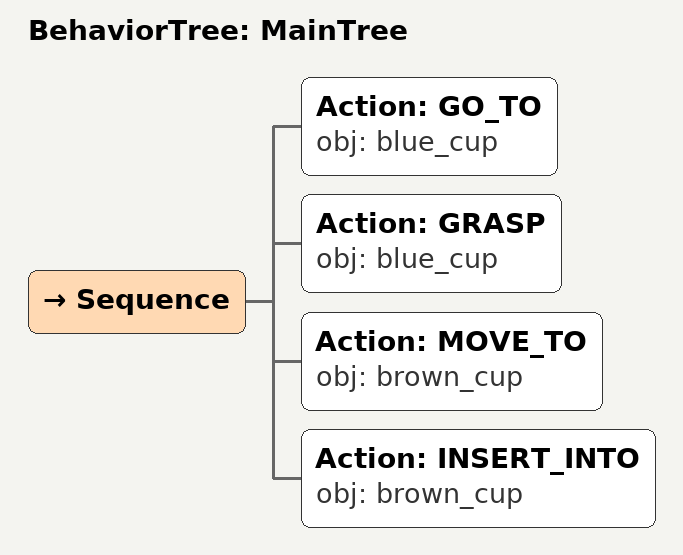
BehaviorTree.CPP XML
<root main_tree_to_execute="MainTree">
  <BehaviorTree ID="MainTree">
    <Sequence>
      <!-- Go to blue_cup -->
      <Action ID="GO_TO" obj="blue_cup" />
      <!-- Grasp blue_cup -->
      <Action ID="GRASP" obj="blue_cup" />
      <!-- Move to brown_cup -->
      <Action ID="MOVE_TO" obj="brown_cup" />
      <!-- Insert into brown_cup -->
      <Action ID="INSERT_INTO" obj="brown_cup" />
    </Sequence>
  </BehaviorTree>
</root>
